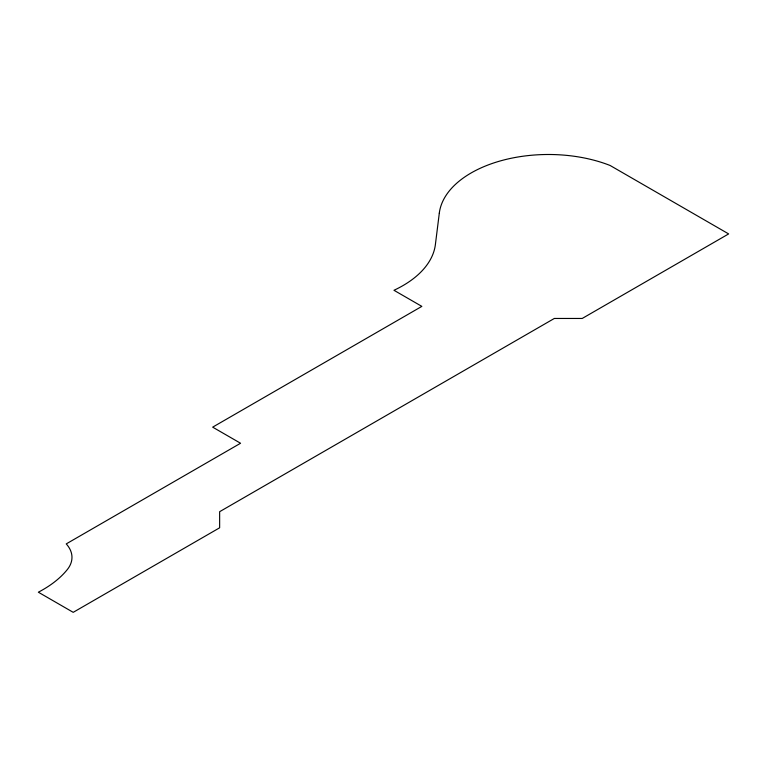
<?xml version="1.0" encoding="UTF-8"?>
<svg xmlns="http://www.w3.org/2000/svg" width="767" height="767" viewBox="0 0 767 767"><rect width="100%" height="100%" fill="white"/><g stroke="black" fill="none" stroke-linecap="round" stroke-linejoin="round"><path stroke-width="1.15" d="M439.309 213.13L435.388 244.558A112.049 64.696 0 0 1 393.96 290.281L421.85 306.378L212.67 427.152L240.56 443.249L66.24 543.899A50.286 29.031 0 0 1 67.237 569.651A121.857 70.353 0 0 1 38.35 592.201L73.21 612.334L219.64 527.792L219.64 511.694L554.33 318.458L582.22 318.458L728.65 233.916L610.11 165.48A109.422 63.172 0 0 0 500.841 160.782A109.422 63.172 0 0 0 439.309 213.13"/></g></svg>
